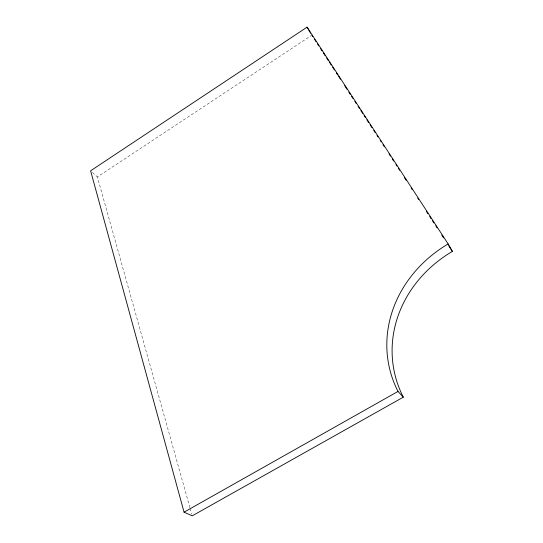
<?xml version="1.0" encoding="UTF-8"?>
<svg xmlns="http://www.w3.org/2000/svg" width="543" height="543" viewBox="0 0 543 543"><rect width="100%" height="100%" fill="white"/><g stroke="black" fill="none" stroke-linecap="round" stroke-linejoin="round"><path stroke-width="0.41" stroke-dasharray="2.71 2.04" d="M189.928 507.685L97.367 176.943L311.125 35.648M92.459 172.477L97.367 176.943M190.159 508.499L191.76 514.214"/><path stroke-width="0.81" d="M307.073 27.15L90.613 170.807L184.063 512.171L192.215 515.85L403.313 397.164A125.766 112.795 -12.3 0 1 452.387 251.389L448.145 243.936L307.073 27.15L310.644 33.171M184.063 512.171L398.005 391.442A127.673 113.982 -13.5 0 1 448.145 243.936M398.005 391.442L403.313 397.164M311.831 35.18L312.761 36.598M314.607 39.449L315.992 41.58M317.384 43.712L318.768 45.85M320.621 48.694L322.006 50.825M323.39 52.956L325.243 55.807M326.628 57.938L328.481 60.782M329.404 62.207L331.25 65.051M332.642 67.183L334.488 70.027M336.341 72.871L337.726 75.009M338.649 76.427L340.502 79.278M344.662 85.679L346.97 89.228M348.823 92.079L350.208 94.21M351.592 96.342L352.984 98.48M354.83 101.324L356.222 103.455M358.068 106.299L359.452 108.437M360.844 110.568L362.69 113.412M364.081 115.55L365.466 117.682M366.851 119.813L368.704 122.657M370.088 124.795L371.935 127.639M373.788 130.483L375.172 132.614M377.025 135.465L377.948 136.884M380.263 140.44L381.186 141.866M383.032 144.709L384.424 146.841M389.046 153.954L390.431 156.085M392.284 158.929L393.668 161.067M395.983 164.624L396.906 166.043M398.29 168.181L399.675 170.312M404.304 177.425L406.15 180.269M411.234 188.095L412.164 189.514M417.71 198.052L418.633 199.471M426.493 211.56L427.884 213.698M429.73 216.542L431.115 218.673M432.506 220.811L433.891 222.942M435.744 225.786L437.129 227.924M441.751 235.031L443.604 237.882M448.688 245.701L452.387 251.389"/></g></svg>
